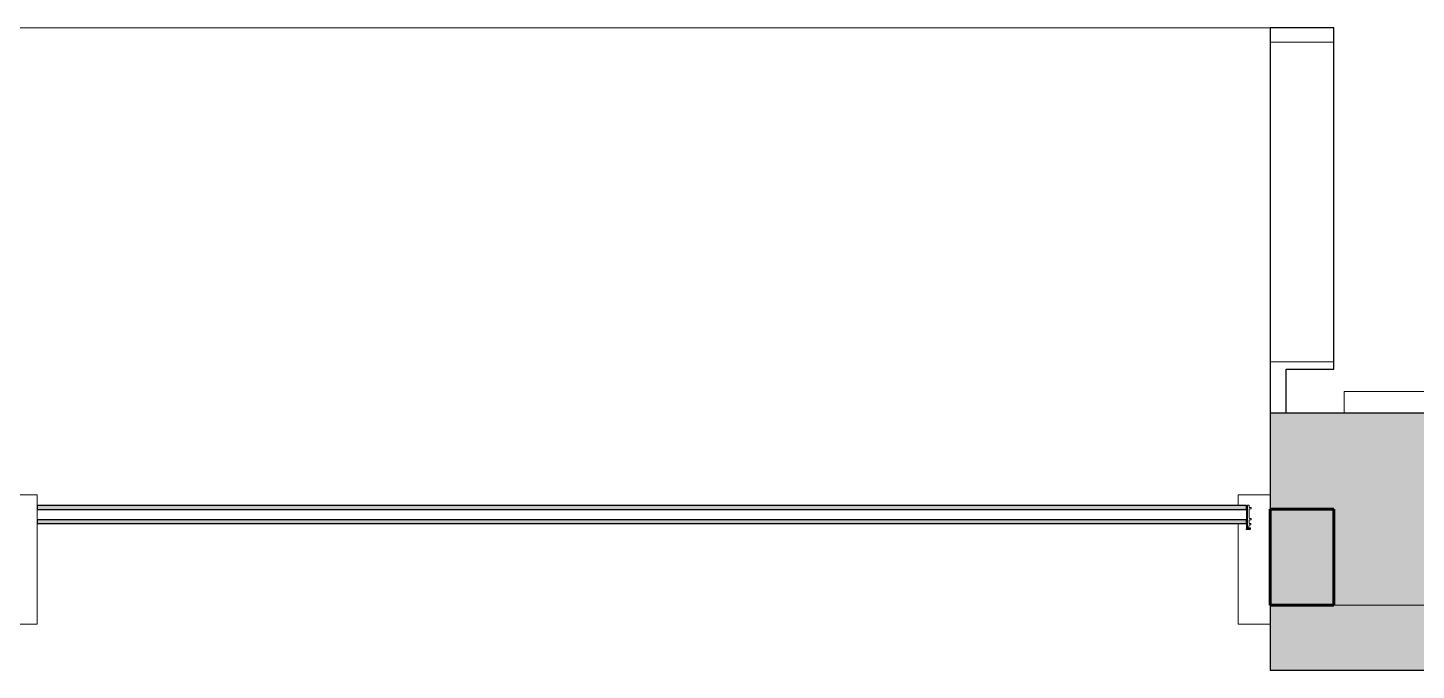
# Model space of a CAD drawing. Header units: millimetres. Extents: x 79795 to 317870, y -36033 to 97293.
# Drawn here: x 195000 to 197171, y 34245 to 35250 of the extents above; entities that cross this region are included whole.
import ezdxf

# ---------------------------------------------------------------- set-up
doc = ezdxf.new("R2010")
doc.units = ezdxf.units.MM
doc.header["$MEASUREMENT"] = 0
for name, color, linetype, lineweight in [('CSM-STL-XX-ZZ-M3-A-XXXX-00001_detached _19_04_21__rvt-1-Level 4$0$A-DETL-GENF', 7, 'CONTINUOUS', 9), ('CSM-STL-XX-ZZ-M3-A-XXXX-00001_detached _19_04_21__rvt-1-Level 4$0$A-GLAZ', 7, 'CONTINUOUS', 9), ('CSM-STL-XX-ZZ-M3-A-XXXX-00001_detached _19_04_21__rvt-1-Level 4$0$A-GLAZ-CURT', 7, 'CONTINUOUS', 9), ('CSM-STL-XX-ZZ-M3-A-XXXX-00001_detached _19_04_21__rvt-1-Level 4$0$A-GLAZ-CWMG', 7, 'CONTINUOUS', 9), ('CSM-STL-XX-ZZ-M3-A-XXXX-00001_detached _19_04_21__rvt-1-Level 4$0$A-WALL', 7, 'CONTINUOUS', 9), ('CSM-STL-XX-ZZ-M3-A-XXXX-00001_detached _19_04_21__rvt-1-Level 4$0$A-WALL-PATT', 7, 'CONTINUOUS', 9), ('CSM-STL-XX-ZZ-M3-A-XXXX-00001_detached _19_04_21__rvt-1-Level 4$0$I-WALL', 7, 'CONTINUOUS', 9), ('CSM-STL-XX-ZZ-M3-A-XXXX-00001_detached _19_04_21__rvt-1-Level 4$0$S-COLS-SYMB', 171, 'CONTINUOUS', 70)]:
    doc.layers.add(name, color=color, linetype=linetype, lineweight=lineweight)

msp = doc.modelspace()

# ---------------------------------------------------------------- hatches: boundary and pattern name
at = {"layer": 'CSM-STL-XX-ZZ-M3-A-XXXX-00001_detached _19_04_21__rvt-1-Level 4$0$A-GLAZ'}
h = msp.add_hatch(dxfattribs=at)
h.set_pattern_fill('FP_30', color=256, style=0, pattern_type=2)
h.set_pattern_definition([(0, (147271.8, -12772.7), (0, 500), []), (90, (147271.8, -12772.7), (-500, 3e-14), [])])
h.paths.add_polyline_path([(196942.8, 34647.3), (196967.8, 34647.3), (196967.8, 34716.3), (197042.8, 34716.3), (197042.8, 35250.3), (196942.8, 35250.3)], flags=0)
h.paths.add_polyline_path([(190633.8, 34647.3), (190658.8, 34647.3), (190658.8, 35250.3), (190558.8, 35250.3), (190558.8, 34716.3), (190633.8, 34716.3)], flags=0)
at = {"layer": 'CSM-STL-XX-ZZ-M3-A-XXXX-00001_detached _19_04_21__rvt-1-Level 4$0$A-GLAZ-CURT'}
h = msp.add_hatch(color=256, dxfattribs=at)
h.paths.add_polyline_path([(195014.8, 34474.8), (196905.8, 34474.8), (196905.8, 34480.8), (195014.8, 34480.8)], flags=0)
h.paths.add_polyline_path([(196905.8, 34496.8), (196905.8, 34502.8), (195014.8, 34502.8), (195014.8, 34496.8), (196259.7, 34496.8)], flags=0)
at = {"layer": 'CSM-STL-XX-ZZ-M3-A-XXXX-00001_detached _19_04_21__rvt-1-Level 4$0$A-WALL-PATT'}
h = msp.add_hatch(color=256, dxfattribs=at)
h.paths.add_polyline_path([(230840.8, 34347.3), (230840.8, 34647.3), (229692.8, 34647.3), (229692.8, 34347.3), (229746.4, 34347.3)], flags=0)
h.paths.add_polyline_path([(218948.8, 34347.3), (220908.8, 34347.3), (220908.8, 34647.3), (202317.8, 34647.3), (202317.8, 34347.3), (218537.2, 34347.3)], flags=0)
h.paths.add_polyline_path([(200283.7, 34347.3), (200283.7, 34647.3), (196942.8, 34647.3), (196942.8, 34347.3), (199847.5, 34347.3)], flags=0)
h.paths.add_polyline_path([(190658.8, 34347.3), (190658.8, 34647.3), (187318, 34647.3), (187318, 34347.3), (190578.9, 34347.3)], flags=0)
h.paths.add_polyline_path([(185283.8, 34347.3), (185283.8, 34647.3), (166692.8, 34647.3), (166692.8, 34347.3), (184300.1, 34347.3)], flags=0)
h.paths.add_polyline_path([(157908.8, 34347.3), (157908.8, 34647.3), (156460.8, 34647.3), (156460.8, 34347.3), (157391.2, 34347.3)], flags=0)
h = msp.add_hatch(color=256, dxfattribs=at)
h.paths.add_polyline_path([(197612, 34245.3), (197612, 34347.3), (196942.8, 34347.3), (196942.8, 34245.3)], flags=0)
h.paths.add_polyline_path([(190658.8, 34245.3), (190658.8, 34347.3), (187318, 34347.3), (187318, 34245.3), (190578.9, 34245.3)], flags=0)
h.paths.add_polyline_path([(185283.8, 34245.3), (185283.8, 34347.3), (176931.2, 34347.3), (176931.2, 34245.3), (184300.1, 34245.3)], flags=0)

# ---------------------------------------------------------------- linework, layer by layer
at = {"layer": 'CSM-STL-XX-ZZ-M3-A-XXXX-00001_detached _19_04_21__rvt-1-Level 4$0$A-DETL-GENF'}
for p, q in [((196905.8, 34502.3), (196907.8, 34468.3)), ((196907.8, 34502.3), (196905.8, 34468.3)), ((196905.8, 34502.3), (196907.8, 34502.3)), ((196905.8, 34468.3), (196905.8, 34502.3)), ((196907.8, 34468.3), (196907.8, 34503.3)), ((196907.8, 34502.3), (196907.8, 34468.3)), ((196908.3, 34503.8), (196909.8, 34503.8)), ((196910.3, 34503.3), (196910.3, 34500.3)), ((196910.3, 34497.3), (196910.3, 34483.3)), ((196910.3, 34480.3), (196910.3, 34475.3)), ((196910.8, 34499.8), (196913.2, 34499.8)), ((196913.2, 34497.8), (196910.8, 34497.8)), ((196910.8, 34482.8), (196912.9, 34482.8)), ((196912.9, 34480.8), (196910.8, 34480.8)), ((196913.1, 34482.6), (196913.1, 34481)), ((196913.4, 34499.6), (196913.4, 34498)), ((196905.6, 34466.6), (196907.3, 34467.3)), ((196907.8, 34468.3), (196905.8, 34468.3)), ((196909.9, 34465.3), (196905.9, 34465.3)), ((196909, 34467.4), (196908.8, 34467.3)), ((196909, 34466.5), (196910.1, 34466.5)), ((196910.3, 34472.4), (196909.3, 34467.7)), ((196910.8, 34474.8), (196912.8, 34474.8)), ((196912.8, 34472.8), (196910.8, 34472.8)), ((196910.9, 34467.3), (196910.9, 34467.8)), ((196911.1, 34468), (196911.9, 34468)), ((196912.1, 34467.8), (196912.1, 34467)), ((196913, 34474.6), (196913, 34473))]:
    msp.add_line(p, q, dxfattribs=at)
for centre, radius, start, end in [((196908.3, 34503.3), 0.5, 90, 180), ((196909.8, 34503.3), 0.5, 0, 90), ((196910.8, 34500.3), 0.5, 180, 270), ((196910.8, 34497.3), 0.5, 90, 180), ((196910.8, 34483.3), 0.5, 180, 270), ((196910.8, 34480.3), 0.5, 90, 180), ((196912.9, 34482.6), 0.2, 359, 90), ((196912.9, 34481), 0.2, 270, 359), ((196913.2, 34499.6), 0.2, 359, 90), ((196913.2, 34498), 0.2, 270, 359), ((196905.9, 34466), 0.65, 115, 270), ((196906.8, 34468.2), 1, 295, 359.9999), ((196909, 34466.9), 0.4, 114.9999, 270), ((196908.8, 34467.8), 0.5, 294.9999, 347.698), ((196909.9, 34468.3), 3, 270, 327.6077), ((196910.1, 34467.3), 0.8, 270, 0), ((196910.8, 34475.3), 0.5, 180, 270), ((196910.8, 34472.3), 0.5, 90, 167.698), ((196911.1, 34467.8), 0.2, 90, 180), ((196911.9, 34467.8), 0.2, 0, 90), ((196912.2, 34466.8), 0.2, 327.6077, 90.0001), ((196912.8, 34474.6), 0.2, 359, 90), ((196912.8, 34473), 0.2, 270, 359)]:
    msp.add_arc(centre, radius, start, end, dxfattribs=at)
at = {"layer": 'CSM-STL-XX-ZZ-M3-A-XXXX-00001_detached _19_04_21__rvt-1-Level 4$0$A-GLAZ'}
msp.add_line((196942.8, 35250.3), (194914.8, 35250.3), dxfattribs=at)
at = {"layer": 'CSM-STL-XX-ZZ-M3-A-XXXX-00001_detached _19_04_21__rvt-1-Level 4$0$A-GLAZ', "lineweight": 30}
for p, q in [((197042.8, 35250.3), (196942.8, 35250.3)), ((196942.8, 35250.3), (196942.8, 34647.3)), ((197042.8, 34716.3), (197042.8, 35250.3)), ((196967.8, 34647.3), (196967.8, 34716.3)), ((196967.8, 34716.3), (197042.8, 34716.3))]:
    msp.add_line(p, q, dxfattribs=at)
at = {"layer": 'CSM-STL-XX-ZZ-M3-A-XXXX-00001_detached _19_04_21__rvt-1-Level 4$0$A-GLAZ-CURT', "lineweight": 20}
for p, q in [((199792.8, 34681.3), (197058.8, 34681.3)), ((197058.8, 34681.3), (197058.8, 34647.3)), ((197058.8, 34647.3), (199792.8, 34647.3))]:
    msp.add_line(p, q, dxfattribs=at)
at = {"layer": 'CSM-STL-XX-ZZ-M3-A-XXXX-00001_detached _19_04_21__rvt-1-Level 4$0$A-GLAZ-CURT', "lineweight": 30}
for p, q in [((196905.8, 34502.8), (195014.8, 34502.8)), ((195014.8, 34502.8), (195014.8, 34496.8)), ((196905.8, 34496.8), (196905.8, 34502.8)), ((195014.8, 34496.8), (196905.8, 34496.8)), ((196905.8, 34480.8), (195014.8, 34480.8)), ((195014.8, 34480.8), (195014.8, 34474.8)), ((196905.8, 34474.8), (196905.8, 34480.8)), ((195014.8, 34474.8), (196905.8, 34474.8))]:
    msp.add_line(p, q, dxfattribs=at)
at = {"layer": 'CSM-STL-XX-ZZ-M3-A-XXXX-00001_detached _19_04_21__rvt-1-Level 4$0$A-GLAZ-CWMG', "lineweight": 20, "extrusion": (0, 0, -1)}
for p, q in [((195014.8, 34519.8), (194964.8, 34519.8)), ((195014.8, 34317.3), (195014.8, 34519.8)), ((194964.8, 34317.3), (195014.8, 34317.3))]:
    msp.add_line(p, q, dxfattribs=at)
at = {"layer": 'CSM-STL-XX-ZZ-M3-A-XXXX-00001_detached _19_04_21__rvt-1-Level 4$0$A-GLAZ-CWMG', "lineweight": 20}
for p, q in [((196892.8, 34519.8), (196892.8, 34502.8)), ((196942.8, 34519.8), (196892.8, 34519.8)), ((196892.8, 34502.8), (196905.8, 34502.8)), ((196905.8, 34502.8), (196905.8, 34474.8)), ((196942.8, 34317.3), (196942.8, 34519.8)), ((196905.8, 34474.8), (196892.8, 34474.8)), ((196892.8, 34474.8), (196892.8, 34317.3)), ((196892.8, 34317.3), (196942.8, 34317.3))]:
    msp.add_line(p, q, dxfattribs=at)
at = {"layer": 'CSM-STL-XX-ZZ-M3-A-XXXX-00001_detached _19_04_21__rvt-1-Level 4$0$A-WALL', "lineweight": 30}
for p, q in [((200283.7, 34647.3), (196942.8, 34647.3)), ((196942.8, 34647.3), (196942.8, 34347.3))]:
    msp.add_line(p, q, dxfattribs=at)
at = {"layer": 'CSM-STL-XX-ZZ-M3-A-XXXX-00001_detached _19_04_21__rvt-1-Level 4$0$A-WALL'}
msp.add_line((196942.8, 34347.3), (197612, 34347.3), dxfattribs=at)
at = {"layer": 'CSM-STL-XX-ZZ-M3-A-XXXX-00001_detached _19_04_21__rvt-1-Level 4$0$I-WALL'}
msp.add_line((197612, 34347.3), (196942.8, 34347.3), dxfattribs=at)
at = {"layer": 'CSM-STL-XX-ZZ-M3-A-XXXX-00001_detached _19_04_21__rvt-1-Level 4$0$I-WALL', "lineweight": 30}
for p, q in [((196942.8, 34347.3), (196942.8, 34245.3)), ((196942.8, 34245.3), (197612, 34245.3))]:
    msp.add_line(p, q, dxfattribs=at)
at = {"layer": 'CSM-STL-XX-ZZ-M3-A-XXXX-00001_detached _19_04_21__rvt-1-Level 4$0$S-COLS-SYMB', "lineweight": 60}
for p, q in [((196942.8, 34497.3), (197042.8, 34497.3)), ((196942.8, 34347.3), (196942.8, 34497.3)), ((197042.8, 34347.3), (197042.8, 34497.3)), ((196942.8, 34347.3), (197042.8, 34347.3))]:
    msp.add_line(p, q, dxfattribs=at)

doc.saveas('drawing.dxf')
